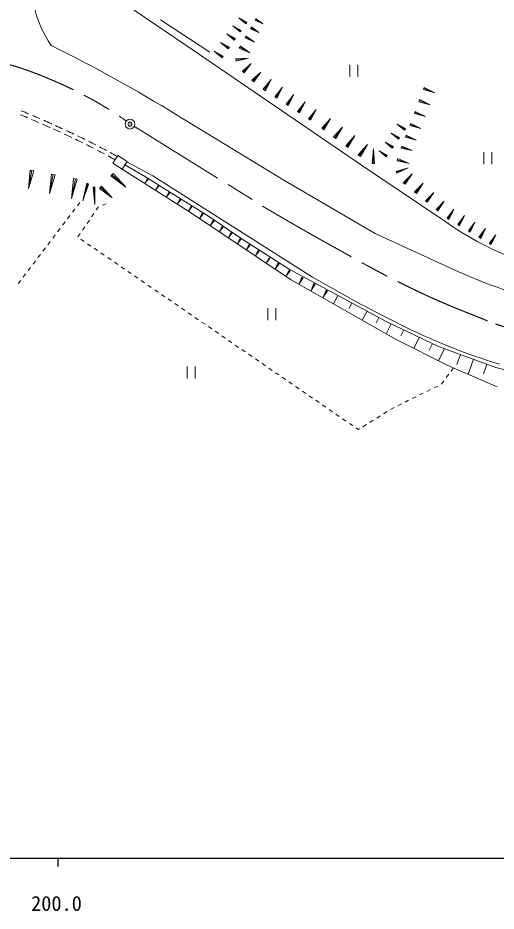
# Model space of a CAD drawing. Units: millimetres, scale not verified. Extents: x 40000 to 680000, y 20000 to 380000.
# Drawn here: x 263100 to 321856, y 198499 to 308200 of the extents above; entities that cross this region are included whole.
import ezdxf
from ezdxf.enums import TextEntityAlignment as Align

# ---------------------------------------------------------------- set-up
doc = ezdxf.new("R2010")
doc.units = ezdxf.units.MM
doc.header["$LTSCALE"] = 1000
doc.header["$PDMODE"] = 32
doc.header["$PDSIZE"] = 500
doc.linetypes.add('CHAIN', pattern=[18.5, 12, -1.5, 3.5, -1.5])
for name, color, linetype, lineweight in [('M-BGD', 7, 'Continuous', 13), ('M-BMK', 2, 'CHAIN', 13), ('M-TTL-BAND', 7, 'Continuous', 25), ('M-WORK', 1, 'Continuous', 13)]:
    doc.layers.add(name, color=color, linetype=linetype, lineweight=lineweight)
doc.styles.add('ＭＳ ゴシック', font='')
doc.styles.get('ＭＳ ゴシック').set_extended_font_data('MS Gothic')

msp = doc.modelspace()

# ---------------------------------------------------------------- linework, layer by layer
at = {"layer": 'M-BGD'}
msp.add_circle((276865, 295149), 600, dxfattribs=at)
msp.add_point((276865, 295149), dxfattribs=at)
at = {"layer": 'M-BMK'}
msp.add_line((277447, 294844), (293626, 284798), dxfattribs=at)
msp.add_arc((342916, 337329), 70000, 252.42941, 261.8351, dxfattribs=at)
for points in [[(258614, 303392), (262294, 302398), (263434, 302154), (266375, 300947), (268323, 300148), (269398, 299652), (271266, 298678), (273448, 297540), (274363, 296931), (276409, 295546)], [(293626, 284798), (297523, 282524), (298539, 281932), (301725, 280162), (305025, 278329), (306852, 277258), (310235, 275584), (314639, 273404), (316239, 272812), (321784, 270595)]]:
    msp.add_open_spline(points, degree=3, knots=[0, 0, 0, 0, 1, 1, 1, 2, 2, 2, 3, 3, 3, 3], dxfattribs=at)
msp.add_open_spline([(277396, 294879), (277413, 294867), (277430, 294855), (277447, 294844)], degree=3, dxfattribs=at)
at = {"layer": 'M-TTL-BAND'}
for p, q in [((40000, 205000), (579000, 205000)), ((268000, 205000), (268000, 204000))]:
    msp.add_line(p, q, dxfattribs=at)
at = {"layer": 'M-WORK'}
for p, q in [((266471, 316592), (284649, 304233)), ((280621, 307977), (286697, 303983)), ((290529, 306665), (289528, 307225)), ((290465, 306573), (289528, 307225)), ((290401, 306481), (289528, 307225)), ((291213, 307650), (290249, 308189)), ((291152, 307561), (290249, 308189)), ((291090, 307472), (290249, 308189)), ((291213, 307650), (291090, 307472)), ((292273, 307899), (292380, 308083)), ((292273, 307899), (293205, 307485)), ((292327, 307991), (293205, 307485)), ((292380, 308083), (293205, 307485)), ((289820, 305646), (288781, 306227)), ((289754, 305551), (288781, 306227)), ((289687, 305455), (288781, 306227)), ((290529, 306665), (290401, 306481)), ((291682, 306874), (291800, 307079)), ((291682, 306874), (292718, 306413)), ((291741, 306976), (292718, 306413)), ((291800, 307079), (292718, 306413)), ((289087, 304592), (288008, 305195)), ((289018, 304493), (288008, 305195)), ((288949, 304394), (288008, 305195)), ((289820, 305646), (289687, 305455)), ((291027, 305738), (291159, 305966)), ((291027, 305738), (292179, 305225)), ((291093, 305852), (292179, 305225)), ((291159, 305966), (292179, 305225)), ((284649, 304233), (305443, 290049)), ((288328, 303501), (287209, 304127)), ((288256, 303398), (287209, 304127)), ((288185, 303295), (287209, 304127)), ((289087, 304592), (288949, 304394)), ((290301, 304479), (290448, 304733)), ((290301, 304479), (291582, 303910)), ((290374, 304606), (291582, 303910)), ((290448, 304733), (291582, 303910)), ((288328, 303501), (288185, 303295)), ((289873, 303186), (291440, 303243)), ((289908, 302887), (289873, 303186)), ((289890, 303037), (291440, 303243)), ((289908, 302887), (291440, 303243)), ((290687, 301654), (291760, 302589)), ((290792, 301556), (291760, 302589)), ((290896, 301458), (291760, 302589)), ((303880, 302435), (303880, 300977)), ((304852, 302435), (304852, 300977)), ((290896, 301458), (290687, 301654)), ((291855, 300560), (292953, 301517)), ((291962, 300460), (292953, 301517)), ((292069, 300359), (292953, 301517)), ((293252, 299427), (294223, 300632)), ((293381, 299343), (294223, 300632)), ((293509, 299259), (294223, 300632)), ((292069, 300359), (291855, 300560)), ((294656, 298509), (295621, 299705)), ((294784, 298425), (295621, 299705)), ((294912, 298342), (295621, 299705)), ((312930, 299383), (313030, 299649)), ((312980, 299516), (314315, 299010)), ((313030, 299649), (314315, 299010)), ((293509, 299259), (293252, 299427)), ((294912, 298342), (294656, 298509)), ((296051, 297597), (297009, 298785)), ((296178, 297514), (297009, 298785)), ((296305, 297431), (297009, 298785)), ((312930, 299383), (314315, 299010)), ((296305, 297431), (296051, 297597)), ((297437, 296691), (298387, 297870)), ((297563, 296609), (298387, 297870)), ((297688, 296527), (298387, 297870)), ((312368, 297905), (312468, 298168)), ((312368, 297905), (313739, 297534)), ((312418, 298036), (313739, 297534)), ((312468, 298168), (313739, 297534)), ((282609, 296280), (295760, 288259)), ((297688, 296527), (297437, 296691)), ((298813, 295791), (299756, 296962)), ((298938, 295710), (299756, 296962)), ((299063, 295628), (299756, 296962)), ((311812, 296439), (311911, 296699)), ((311812, 296439), (313169, 296073)), ((311861, 296569), (313169, 296073)), ((311911, 296699), (313169, 296073)), ((299063, 295628), (298813, 295791)), ((300445, 294644), (301515, 295827)), ((300574, 294549), (301515, 295827)), ((300704, 294454), (301515, 295827)), ((310720, 294604), (309709, 295151)), ((310656, 294509), (309709, 295151)), ((310591, 294414), (309709, 295151)), ((311261, 294987), (311358, 295245)), ((311310, 295116), (312604, 294625)), ((311358, 295245), (312604, 294625)), ((300704, 294454), (300445, 294644)), ((301894, 293578), (302994, 294794)), ((302027, 293480), (302994, 294794)), ((302160, 293382), (302994, 294794)), ((309974, 293504), (308966, 294050)), ((309910, 293410), (308966, 294050)), ((309846, 293315), (308966, 294050)), ((310720, 294604), (310591, 294414)), ((311261, 294987), (312604, 294625)), ((302160, 293382), (301894, 293578)), ((303378, 292485), (304508, 293734)), ((303515, 292385), (304508, 293734)), ((303652, 292284), (304508, 293734)), ((309230, 292407), (308224, 292952)), ((309166, 292312), (308224, 292952)), ((309102, 292218), (308224, 292952)), ((309974, 293504), (309846, 293315)), ((310715, 293549), (310811, 293804)), ((310715, 293549), (312044, 293190)), ((310763, 293676), (312044, 293190)), ((310811, 293804), (312044, 293190)), ((303652, 292284), (303378, 292485)), ((304900, 291366), (306060, 292649)), ((305040, 291262), (306060, 292649)), ((305180, 291159), (306060, 292649)), ((306620, 290295), (306803, 292132)), ((306768, 290277), (306803, 292132)), ((306917, 290259), (306803, 292132)), ((308488, 291312), (307484, 291855)), ((308424, 291217), (307484, 291855)), ((308360, 291123), (307484, 291855)), ((309230, 292407), (309102, 292218)), ((310183, 292188), (310270, 292462)), ((310183, 292188), (311537, 291910)), ((310226, 292325), (311537, 291910)), ((310270, 292462), (311537, 291910)), ((274781, 290363), (275394, 291298)), ((275394, 291298), (276517, 290562)), ((305180, 291159), (304900, 291366)), ((308488, 291312), (308360, 291123)), ((309688, 290625), (309784, 290926)), ((309736, 290775), (311179, 290319)), ((309784, 290926), (311179, 290319)), ((320336, 291693), (320336, 290235)), ((321308, 291693), (321308, 290235)), ((275903, 289627), (274781, 290363)), ((276517, 290562), (275903, 289627)), ((275903, 289627), (284559, 284132)), ((278762, 288693), (276248, 290153)), ((279683, 288791), (276488, 290518)), ((305443, 290049), (315048, 283577)), ((306917, 290259), (306620, 290295)), ((309573, 289352), (311046, 289791)), ((309617, 289231), (311046, 289791)), ((309662, 289111), (311046, 289791)), ((309688, 290625), (311179, 290319)), ((264609, 289513), (264394, 287252)), ((264827, 289470), (264394, 287252)), ((265045, 289427), (264394, 287252)), ((264609, 289513), (265045, 289427)), ((267226, 289002), (267003, 286651)), ((267452, 288958), (267003, 286651)), ((267679, 288914), (267003, 286651)), ((267226, 289002), (267679, 288914)), ((274510, 288785), (274791, 289099)), ((274510, 288785), (276358, 287413)), ((274651, 288942), (276358, 287413)), ((274791, 289099), (276358, 287413)), ((282840, 286140), (278762, 288693)), ((299297, 276364), (279683, 288791)), ((309662, 289111), (309573, 289352)), ((310455, 287958), (311543, 289051)), ((310573, 287863), (311543, 289051)), ((310690, 287767), (311543, 289051)), ((269930, 288475), (269699, 286031)), ((270166, 288429), (269699, 286031)), ((270402, 288383), (269699, 286031)), ((269930, 288475), (270402, 288383)), ((271592, 287884), (271092, 285749)), ((271689, 287834), (271092, 285749)), ((271786, 287783), (271092, 285749)), ((271592, 287884), (271786, 287783)), ((273143, 287259), (273379, 287523)), ((273379, 287523), (274695, 286107)), ((279008, 288454), (278749, 287935)), ((279056, 288423), (278749, 287935)), ((279105, 288393), (278749, 287935)), ((279008, 288454), (279105, 288393)), ((280321, 287628), (280053, 287089)), ((280372, 287596), (280053, 287089)), ((280422, 287564), (280053, 287089)), ((280321, 287628), (280422, 287564)), ((295760, 288259), (306984, 281717)), ((310690, 287767), (310455, 287958)), ((311832, 286835), (312889, 287897)), ((311946, 286742), (312889, 287897)), ((312060, 286649), (312889, 287897)), ((272344, 287406), (272548, 287406)), ((272344, 287406), (272564, 285275)), ((272446, 287406), (272564, 285275)), ((272548, 287406), (272564, 285275)), ((273143, 287259), (274695, 286107)), ((273261, 287391), (274695, 286107)), ((281653, 286790), (281374, 286231)), ((281705, 286757), (281374, 286231)), ((281757, 286724), (281374, 286231)), ((281653, 286790), (281757, 286724)), ((312060, 286649), (311832, 286835)), ((313176, 285738), (314203, 286770)), ((313287, 285648), (314203, 286770)), ((313397, 285557), (314203, 286770)), ((270711, 285522), (270409, 285124)), ((273965, 285358), (273496, 285184)), ((283003, 285940), (282715, 285362)), ((283057, 285906), (282715, 285362)), ((283111, 285872), (282715, 285362)), ((286382, 283937), (282840, 286140)), ((283003, 285940), (283111, 285872)), ((313397, 285557), (313176, 285738)), ((314487, 284667), (315485, 285670)), ((314595, 284579), (315485, 285670)), ((314703, 284492), (315485, 285670)), ((270106, 284726), (269804, 284328)), ((272453, 284194), (272167, 283784)), ((273017, 285007), (272738, 284605)), ((273027, 285011), (273017, 285007)), ((284372, 285079), (284074, 284480)), ((284428, 285044), (284074, 284480)), ((284484, 285009), (284074, 284480)), ((284372, 285079), (284484, 285009)), ((284559, 284132), (296585, 276060)), ((285760, 284206), (285451, 283586)), ((285818, 284169), (285451, 283586)), ((285876, 284133), (285451, 283586)), ((285760, 284206), (285876, 284133)), ((314703, 284492), (314487, 284667)), ((315821, 283594), (316651, 284716)), ((315939, 283523), (316651, 284716)), ((316058, 283452), (316651, 284716)), ((268896, 283133), (268594, 282735)), ((269501, 283930), (269199, 283531)), ((271882, 283373), (271597, 282962)), ((290768, 280930), (286382, 283937)), ((287103, 283344), (286773, 282724)), ((287161, 283305), (286773, 282724)), ((287219, 283266), (286773, 282724)), ((287103, 283344), (287219, 283266)), ((316058, 283452), (315821, 283594)), ((317140, 282807), (317961, 283916)), ((317258, 282737), (317961, 283916)), ((317375, 282667), (317961, 283916)), ((318447, 282028), (319258, 283125)), ((318563, 281959), (319258, 283125)), ((318679, 281889), (319258, 283125)), ((268291, 282337), (267989, 281939)), ((271312, 282551), (271027, 282141)), ((288211, 282603), (287881, 281983)), ((288269, 282564), (287881, 281983)), ((288327, 282525), (287881, 281983)), ((288211, 282603), (288327, 282525)), ((317375, 282667), (317140, 282807)), ((318679, 281889), (318447, 282028)), ((319740, 281257), (320542, 282341)), ((319855, 281188), (320542, 282341)), ((319969, 281120), (320542, 282341)), ((267687, 281541), (267384, 281143)), ((270741, 281730), (270456, 281319)), ((270837, 281031), (271249, 280748)), ((289319, 281862), (288990, 281244)), ((289377, 281823), (288990, 281244)), ((289435, 281784), (288990, 281244)), ((289319, 281862), (289435, 281784)), ((290426, 281122), (290097, 280504)), ((290484, 281083), (290097, 280504)), ((290542, 281044), (290097, 280504)), ((290426, 281122), (290542, 281044)), ((296410, 277347), (290768, 280930)), ((306984, 281717), (317226, 277001)), ((319969, 281120), (319740, 281257)), ((321020, 280493), (321813, 281565)), ((321134, 280425), (321813, 281565)), ((321247, 280358), (321813, 281565)), ((266477, 279948), (266174, 279550)), ((267082, 280744), (266779, 280346)), ((271662, 280465), (272074, 280182)), ((272486, 279899), (272899, 279617)), ((291532, 280382), (291204, 279765)), ((291590, 280344), (291204, 279765)), ((291648, 280305), (291204, 279765)), ((291532, 280382), (291648, 280305)), ((321247, 280358), (321020, 280493)), ((265872, 279152), (265569, 278754)), ((273311, 279334), (273723, 279051)), ((274136, 278768), (274548, 278485)), ((292638, 279643), (292310, 279027)), ((292696, 279604), (292310, 279027)), ((292753, 279566), (292310, 279027)), ((292638, 279643), (292753, 279566)), ((293957, 278747), (293644, 278109)), ((294016, 278710), (293644, 278109)), ((294075, 278674), (293644, 278109)), ((293957, 278747), (294075, 278674)), ((264662, 277559), (264360, 277161)), ((265267, 278355), (264965, 277957)), ((274960, 278202), (275372, 277920)), ((275785, 277637), (276197, 277354)), ((295058, 278064), (294723, 277382)), ((295121, 278025), (294723, 277382)), ((295184, 277986), (294723, 277382)), ((295058, 278064), (295184, 277986)), ((264057, 276763), (263755, 276365)), ((276609, 277071), (277022, 276788)), ((277434, 276505), (277846, 276223)), ((296421, 277231), (296064, 276503)), ((296488, 277190), (296064, 276503)), ((296555, 277148), (296064, 276503)), ((308436, 270881), (296410, 277347)), ((296421, 277231), (296555, 277148)), ((263452, 275966), (263150, 275568)), ((278259, 275940), (278671, 275657)), ((279083, 275374), (279496, 275091)), ((296585, 276060), (309578, 268709)), ((297999, 276371), (297652, 275541)), ((298077, 276328), (297652, 275541)), ((298155, 276286), (297652, 275541)), ((297999, 276371), (298155, 276286)), ((299470, 275577), (299115, 274727)), ((299550, 275533), (299115, 274727)), ((299630, 275490), (299115, 274727)), ((299470, 275577), (299630, 275490)), ((279908, 274808), (280320, 274526)), ((300961, 274772), (300597, 273901)), ((301043, 274728), (300597, 273901)), ((301125, 274684), (300597, 273901)), ((300961, 274772), (301125, 274684)), ((280733, 274243), (281145, 273960)), ((281557, 273677), (281970, 273394)), ((302422, 274115), (301883, 273063)), ((304147, 273187), (303798, 272503)), ((282382, 273111), (282794, 272829)), ((283206, 272546), (283619, 272263)), ((293827, 272552), (293827, 271094)), ((294799, 272552), (294799, 271094)), ((305992, 272195), (305415, 271064)), ((284031, 271980), (284443, 271697)), ((284856, 271414), (285268, 271132)), ((307465, 271403), (307122, 270730)), ((285680, 270849), (286093, 270566)), ((286505, 270283), (286917, 270000)), ((308956, 270633), (308334, 269413)), ((314778, 267854), (308436, 270881)), ((310517, 269888), (310131, 269132)), ((287330, 269717), (287742, 269435)), ((288154, 269152), (288567, 268869)), ((312425, 268977), (311734, 267621)), ((288979, 268586), (289391, 268303)), ((289804, 268020), (290216, 267738)), ((309578, 268709), (315941, 265497)), ((314026, 268213), (313639, 267394)), ((321800, 265260), (314778, 267854)), ((290628, 267455), (291040, 267172)), ((291453, 266889), (291865, 266606)), ((315497, 267589), (314784, 266081)), ((317463, 266862), (317038, 265633)), ((292277, 266323), (292690, 266040)), ((293102, 265758), (293514, 265475)), ((315941, 265497), (321975, 262902)), ((319073, 266267), (318436, 264424)), ((320706, 265664), (320296, 264479)), ((283900, 265375), (283900, 263917)), ((284872, 265375), (284872, 263917)), ((293927, 265192), (294339, 264909)), ((294751, 264626), (295164, 264343)), ((315733, 264026), (316030, 264428)), ((316328, 264830), (316625, 265232)), ((325197, 264415), (321800, 265260)), ((295576, 264061), (295988, 263778)), ((296401, 263495), (296813, 263212)), ((315139, 263222), (315436, 263624)), ((297225, 262929), (297638, 262646)), ((298050, 262364), (298462, 262081)), ((313357, 262326), (313806, 262545)), ((314256, 262764), (314705, 262984)), ((298874, 261798), (299287, 261515)), ((299699, 261232), (300111, 260949)), ((310661, 261010), (311110, 261230)), ((311560, 261449), (312009, 261668)), ((312458, 261887), (312908, 262107)), ((300524, 260667), (300936, 260384)), ((301348, 260101), (301761, 259818)), ((308880, 260104), (309156, 260276)), ((309156, 260276), (309313, 260353)), ((309762, 260572), (310211, 260791)), ((302173, 259535), (302585, 259252)), ((302998, 258970), (303410, 258687)), ((307183, 259045), (307607, 259309)), ((308032, 259574), (308456, 259839)), ((303822, 258404), (304235, 258121)), ((304647, 257838), (304935, 257641)), ((305487, 257985), (305911, 258250)), ((306335, 258515), (306759, 258780)), ((304935, 257641), (305063, 257720))]:
    msp.add_line(p, q, dxfattribs=at)
for centre, radius, start, end in [((279805, 313311), 15196, 173.19277, 213.9762), ((183270, 135198), 189250, 58.33795, 63.67249), ((231964, 218210), 84181, 67.40834, 68.08897), ((232101, 218691), 84181, 67.40834, 68.08897), ((232101, 218691), 84181, 66.3874, 67.06803), ((231964, 218210), 84181, 66.3874, 67.06803), ((231964, 218210), 84181, 65.36646, 66.04709), ((232101, 218691), 84181, 65.36646, 66.04709), ((225834, 201340), 102576, 66.18109, 66.22415), ((225697, 200859), 102576, 65.42681, 65.98538), ((225834, 201340), 102576, 65.34324, 65.90181), ((225834, 201340), 102576, 64.50539, 65.06396), ((225697, 200859), 102576, 64.58896, 65.14753), ((225697, 200859), 102576, 63.75111, 64.30968), ((225834, 201340), 102576, 63.66754, 64.22611), ((225834, 201340), 102576, 62.82969, 63.38826), ((225697, 200859), 102576, 62.91326, 63.47183), ((225697, 200859), 102576, 62.07541, 62.63397), ((225834, 201340), 102576, 61.99184, 62.55041), ((225697, 200859), 102576, 61.23756, 61.79612), ((225834, 201340), 102576, 61.15399, 61.71256), ((338181, 315133), 39127, 233.75602, 254.86769), ((353406, 361128), 91578, 246.72897, 254.20776), ((393544, 438124), 187214, 239.77324, 243.45936), ((345898, 342203), 80112, 243.29082, 252.84361)]:
    msp.add_arc(centre, radius, start, end, dxfattribs=at)

# ---------------------------------------------------------------- texts
at = {"layer": 'M-TTL-BAND', "style": 'ＭＳ ゴシック'}
msp.add_text('200.0', height=1833, dxfattribs=at).set_placement((267844, 199445), align=Align.MIDDLE_CENTER)

doc.saveas('drawing.dxf')
